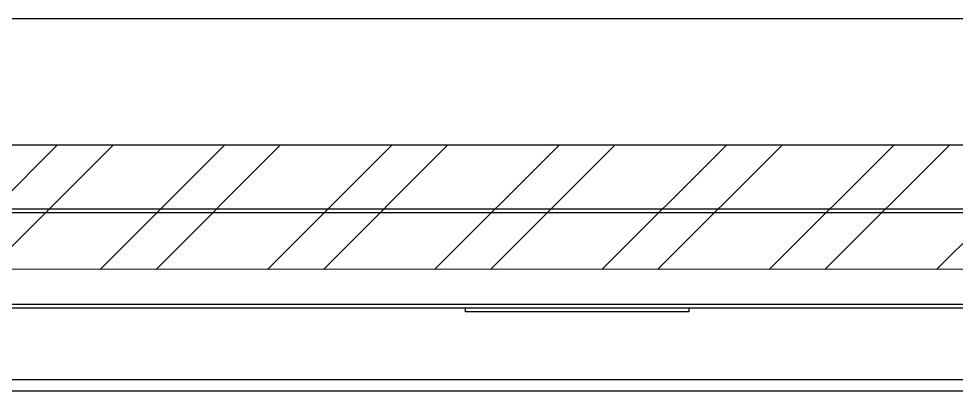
# Model space of a CAD drawing. Header units: millimetres. Extents: x 32496 to 166256, y 3504 to 23939.
# Drawn here: x 93556 to 94311, y 8558 to 8858 of the extents above; entities that cross this region are included whole.
import ezdxf

# ---------------------------------------------------------------- set-up
doc = ezdxf.new("R2010")
doc.units = ezdxf.units.MM
doc.layers.get('0').update_dxf_attribs({"lineweight": 35})
for name, color, linetype in [('FG-S100X100-2059_0', 7, 'Continuous'), ('QIAOJIA-1_0', 7, 'Continuous'), ('S04S0230_0', 7, 'Continuous')]:
    doc.layers.add(name, color=color, linetype=linetype)

# ---------------------------------------------------------------- blocks, each defined once
blk = doc.blocks.new('etryt5rte')
at = {"color": 2, "lineweight": -3}
for p, q in [((76194.75, -53517.2), (63702.7, -53517.2)), ((76094.75, -53617.2), (63802.7, -53619.51)), ((75994.75, -53717.2), (63902.7, -53719.51)), ((75894.64, -53817.41), (64002.7, -53817.41))]:
    blk.add_line(p, q, dxfattribs=at)
at = {"color": 2}
for p, q in [((65390.47, -53719.23), (65490.51, -53619.19)), ((65435.38, -53719.22), (65535.42, -53619.19)), ((65525.2, -53719.2), (65625.24, -53619.17)), ((65570.11, -53719.19), (65670.14, -53619.16)), ((65659.93, -53719.17), (65759.96, -53619.14)), ((65704.84, -53719.17), (65804.87, -53619.13)), ((65794.66, -53719.15), (65894.69, -53619.12)), ((65839.57, -53719.14), (65939.6, -53619.11)), ((65929.39, -53719.12), (66029.42, -53619.09)), ((65974.3, -53719.12), (66074.33, -53619.08)), ((66064.12, -53719.1), (66164.15, -53619.07)), ((66109.03, -53719.09), (66209.06, -53619.06)), ((66198.85, -53719.07), (66298.88, -53619.04))]:
    blk.add_line(p, q, dxfattribs=at)
blk = doc.blocks.new('gtrytrgtrr')
at = {"layer": 'FG-S100X100-2059_0', "color": 7, "linetype": 'Continuous'}
for p, q in [((62139.26, -72454.29), (62139.26, -72451.29)), ((62319.26, -72454.29), (62139.26, -72454.29)), ((62319.26, -72451.29), (62319.26, -72454.29))]:
    blk.add_line(p, q, dxfattribs=at)
at = {"layer": 'QIAOJIA-1_0', "color": 7, "linetype": 'Continuous'}
blk.add_line((63082.06, -72509.09), (60421.76, -72509.09), dxfattribs=at)
at = {"layer": 'S04S0230_0', "color": 7, "linetype": 'Continuous'}
for p, q in [((60350.26, -72371.29), (72186.26, -72371.29)), ((60350.26, -72451.29), (72186.26, -72451.29))]:
    blk.add_line(p, q, dxfattribs=at)
at = {"layer": 'S04S0230_0', "color": 9, "linetype": 'Continuous'}
for p, q in [((60350.26, -72374.29), (72186.26, -72374.29)), ((60350.26, -72448.29), (72186.26, -72448.29))]:
    blk.add_line(p, q, dxfattribs=at)

msp = doc.modelspace()

# ---------------------------------------------------------------- block references
for name, p in [('etryt5rte', (28096.931, 62375.365)), ('gtrytrgtrr', (31776.885, 81076.369))]:
    msp.add_blockref(name, p)

doc.saveas('drawing.dxf')
